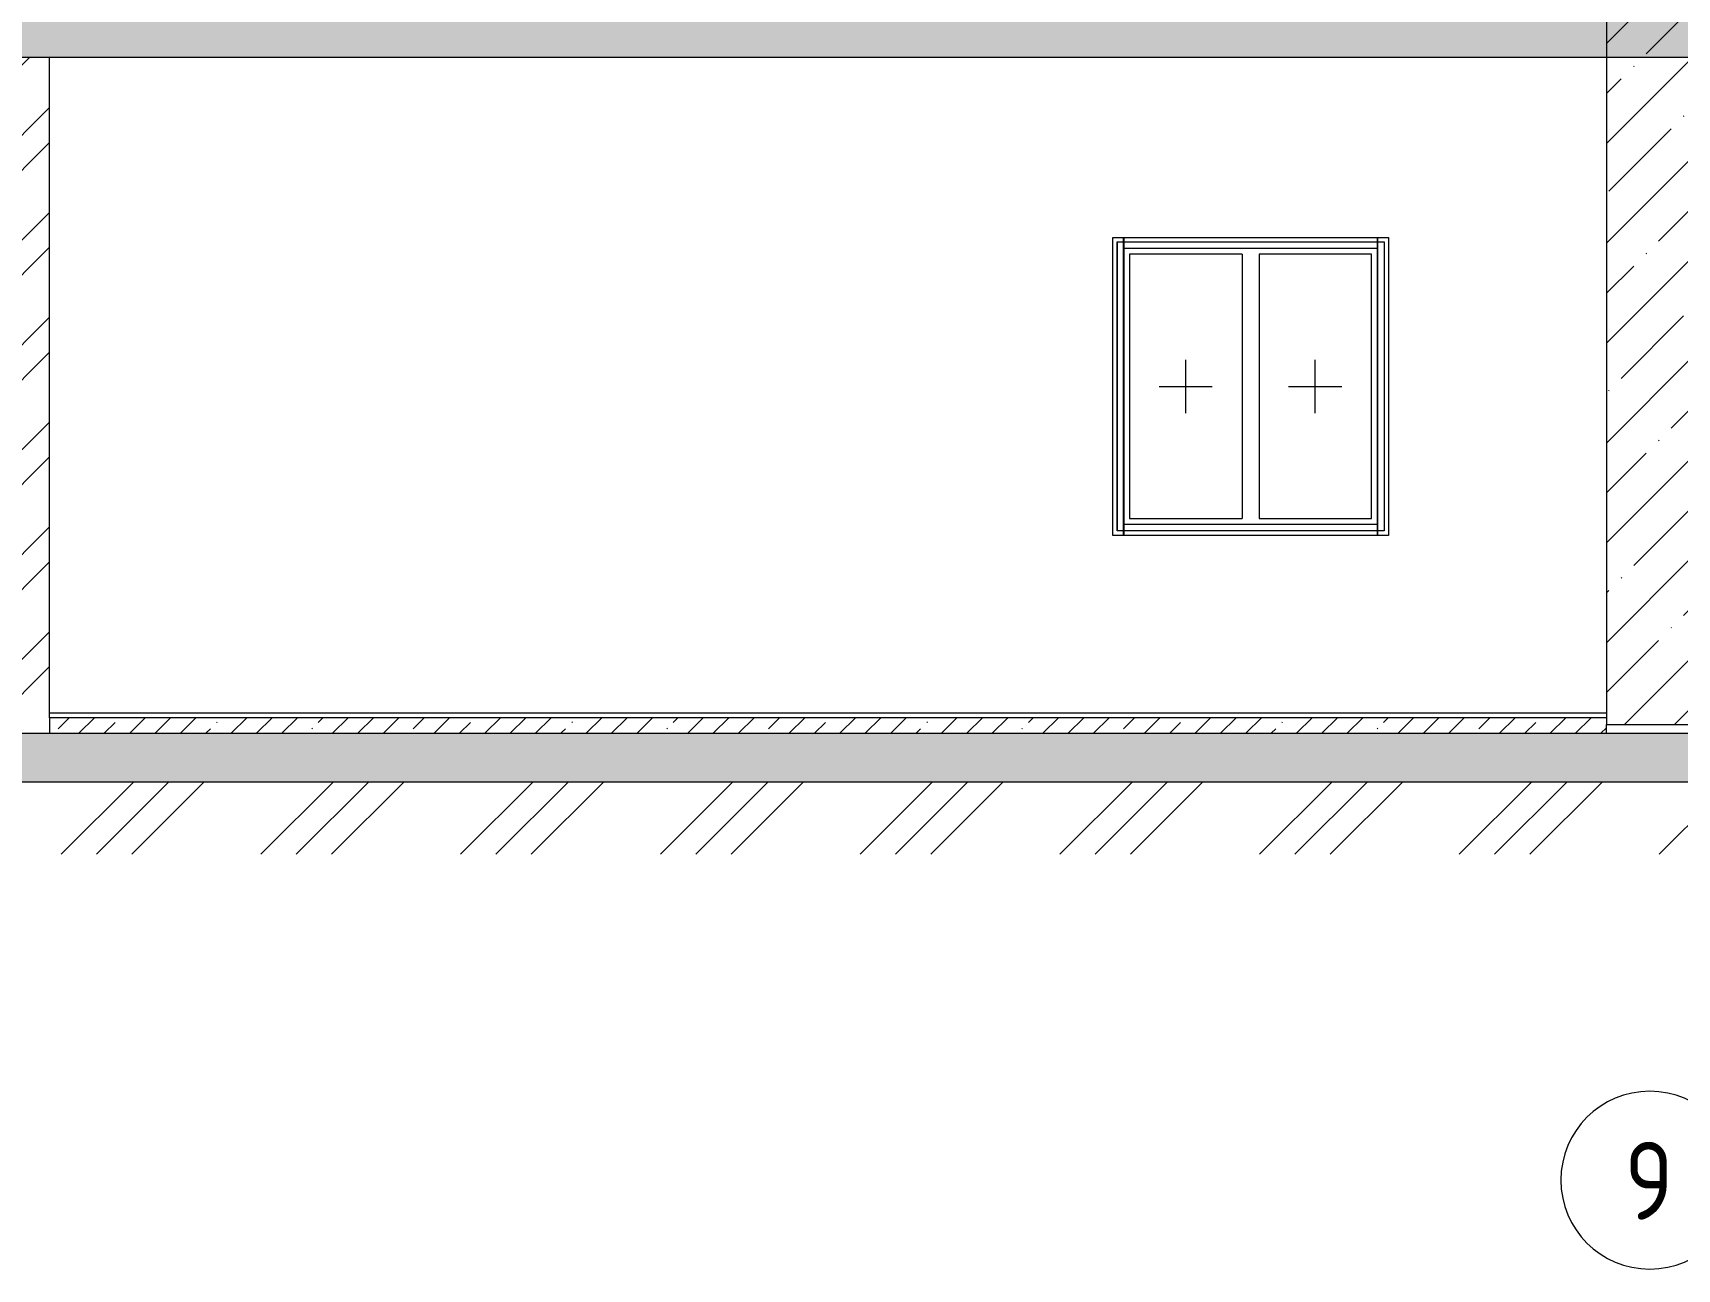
# Model space of a CAD drawing. Header units: millimetres. Extents: x -515342 to 330399, y -224905 to 507333.
# Drawn here: x 157331 to 164723, y 82231 to 87791 of the extents above; entities that cross this region are included whole.
import ezdxf

# ---------------------------------------------------------------- set-up
doc = ezdxf.new("R2010")
doc.units = ezdxf.units.MM
doc.linetypes.add('ASVP_Штриховая_ш2 п1', pattern=[3, 2, -1])
doc.layers.get('0').update_dxf_attribs({"lineweight": 0})
for name, color, linetype, lineweight in [('Витраж', 7, 'Continuous', 0), ('Линии', 7, 'Continuous', 0), ('Окна', 7, 'Continuous', 0), ('Окна открывание', 7, 'Continuous', 0), ('Оси', 7, 'Continuous', 0), ('Перекрытие', 7, 'Continuous', 0), ('Стены внутренние', 7, 'Continuous', 0), ('Стены несущие', 7, 'Continuous', 0), ('Стены перегородки', 7, 'Continuous', 0), ('Узлы', 7, 'Continuous', 0)]:
    doc.layers.add(name, color=color, linetype=linetype, lineweight=lineweight)
doc.styles.add('GOST Common', font='', dxfattribs={"width": 0.9, "height": 350})
doc.styles.get('GOST Common').set_extended_font_data('GOST Common')
pattern_1 = [(45, (136801.12, 95610.5), (-224.5064, 224.5064), []), (45, (137025.63, 95610.5), (-224.5064, 224.5064), [396.875, -79.375, 3.353, -76.022])]

# ---------------------------------------------------------------- blocks, each defined once
blk = doc.blocks.new('Окно_ПВХ_2Створки - АР_Окно_ОП_1200_h_х1300_2ст-V97-О_АР_П_Разрез 1-1')
at = {"layer": 'Окна открывание'}
h = blk.add_hatch(dxfattribs=at)
h.set_pattern_fill('FP_5', color=256, style=0, pattern_type=2)
h.set_pattern_definition([(236.31, (49717.4, 8823.7), (-1777.996, -3556.002), [641.07, -5769.6]), (236.31, (49752.95, 8717), (-1777.996, -3556.002), [384.64, -6026.03]), (236.31, (49539.6, 8717), (-1777.996, -3556.002), [384.64, -6026.03])])
h.paths.add_polyline_path([(74110.9, -2424), (74616.9, -2424), (74616.9, -1236), (74110.9, -1236)])
at = {"layer": 'Окна', "color": 253, "true_color": 0xaaaaaa}
for p, q in [((74054.9, -1180), (74083.9, -1180)), ((74054.9, -1180), (74054.9, -2480)), ((74054.9, -2480), (74054.9, -1180)), ((74054.9, -1180), (74083.9, -1180)), ((74084.9, -1180), (75224.9, -1180)), ((74084.9, -1180), (75224.9, -1180)), ((75225.9, -1180), (75254.9, -1180)), ((75225.9, -1180), (75254.9, -1180)), ((75254.9, -1180), (75254.9, -2480)), ((75254.9, -1180), (75254.9, -2480)), ((74616.9, -1236), (74110.9, -1236)), ((74110.9, -1236), (74110.9, -2424)), ((74616.9, -1236), (74616.9, -2424)), ((74692.9, -1236), (74692.9, -2424)), ((75198.9, -1236), (74692.9, -1236)), ((75198.9, -2424), (75198.9, -1236)), ((74110.9, -2424), (74616.9, -2424)), ((74692.9, -2424), (75198.9, -2424)), ((74083.9, -2480), (74054.9, -2480)), ((74083.9, -2480), (74054.9, -2480)), ((75224.9, -2480), (74084.9, -2480)), ((75224.9, -2480), (74084.9, -2480)), ((75254.9, -2480), (75225.9, -2480)), ((75254.9, -2480), (75225.9, -2480))]:
    blk.add_line(p, q, dxfattribs=at)
at = {"layer": 'Окна открывание', "linetype": 'ASVP_Штриховая_ш2 п1'}
for p, q in [((74363.9, -1950), (74363.9, -1710)), ((74945.9, -1950), (74945.9, -1710)), ((74243.9, -1830), (74483.9, -1830)), ((74825.9, -1830), (75065.9, -1830))]:
    blk.add_line(p, q, dxfattribs=at)
blk = doc.blocks.new('Прямоугольный импост - АР_Откос_Металлический_50х330 Серый Правый-10167311-О_АР_П_Разрез 1-1')
at = {"layer": 'Витраж'}
for p, q in [((45486.4, -1210), (45486.4, -1209)), ((45486.4, -1209), (46626.4, -1209)), ((46626.4, -1210), (45486.4, -1210)), ((46626.4, -1209), (46626.4, -1210))]:
    blk.add_line(p, q, dxfattribs=at)
blk = doc.blocks.new('Прямоугольный импост - АР_Откос_Металлический_50х370 Серый Левый-10167312-О_АР_П_Разрез 1-1')
at = {"layer": 'Витраж'}
for p, q in [((45486.4, -2451), (45486.4, -2450)), ((45486.4, -2450), (46626.4, -2450)), ((46626.4, -2451), (45486.4, -2451)), ((46626.4, -2450), (46626.4, -2451))]:
    blk.add_line(p, q, dxfattribs=at)
blk = doc.blocks.new('Прямоугольный импост - АР_Откос_Металлический_50х330 Серый Правый-10167068-О_АР_П_Разрез 1-1')
at = {"layer": 'Витраж'}
for p, q in [((46626.4, -2500), (46626.4, -1160)), ((46627.4, -1160), (46627.4, -2500))]:
    blk.add_line(p, q, dxfattribs=at)
blk = doc.blocks.new('Прямоугольный импост - АР_Откос_Металлический_50х370 Серый Левый-10167069-О_АР_П_Разрез 1-1')
at = {"layer": 'Витраж'}
for p, q in [((45485.4, -2500), (45485.4, -1160)), ((45486.4, -1160), (45486.4, -2500))]:
    blk.add_line(p, q, dxfattribs=at)
blk = doc.blocks.new('СД_Люблино_Фасады_rvt-1-О_АР_П_Разрез 1-1')
at = {"layer": 'Стены внутренние'}
for p, q in [((74034.9, -1160), (75274.9, -1160)), ((74034.9, -2500), (74034.9, -1160)), ((75274.9, -1160), (75274.9, -2500)), ((75274.9, -2500), (74034.9, -2500))]:
    blk.add_line(p, q, dxfattribs=at)
at = {"layer": 'Витраж', "lineweight": 9}
for name in ['Прямоугольный импост - АР_Откос_Металлический_50х370 Серый Левый-10167069-О_АР_П_Разрез 1-1', 'Прямоугольный импост - АР_Откос_Металлический_50х330 Серый Правый-10167068-О_АР_П_Разрез 1-1', 'Прямоугольный импост - АР_Откос_Металлический_50х330 Серый Правый-10167311-О_АР_П_Разрез 1-1', 'Прямоугольный импост - АР_Откос_Металлический_50х370 Серый Левый-10167312-О_АР_П_Разрез 1-1']:
    blk.add_blockref(name, (28598.5, 0), dxfattribs=at)
at = {"layer": 'Окна', "lineweight": 9}
blk.add_blockref('Окно_ПВХ_2Створки - АР_Окно_ОП_1200_h_х1300_2ст-V97-О_АР_П_Разрез 1-1', (0, 0), dxfattribs=at)
blk = doc.blocks.new('Ось сетки - Круг_Ø8 мм-6577-О_АР_П_Разрез 1-1')
at = {"layer": 'Оси'}
for start, end in [(360, 180), (180, 360)]:
    blk.add_arc((0, -5400), 400, start, end, dxfattribs=at)

msp = doc.modelspace()

# ---------------------------------------------------------------- hatches: boundary and pattern name
at = {"layer": 'Перекрытие'}
h = msp.add_hatch(dxfattribs=at)
h.set_pattern_fill('FP_1', color=256, style=0, pattern_type=2)
h.set_pattern_definition(pattern_1)
h.paths.add_polyline_path([(88345.5296, 87681.3929), (189585.5296, 87681.3929), (189585.5296, 87901.3929), (88345.5296, 87901.3929)])
h = msp.add_hatch(dxfattribs=at)
h.set_pattern_fill('FP_19', color=256, style=0, pattern_type=2)
h.set_pattern_definition([(45, (136801.12, 95610.5), (-114.04925, 114.04925), []), (45, (136915.17, 95610.5), (-114.04925, 114.04925), [201.613, -40.323, 3.353, -36.97])])
h.paths.add_polyline_path([(164040.475, 84641.3929), (164405.5296, 84641.3929), (164405.5296, 84711.3929), (157405.5296, 84711.3929), (157405.5296, 84641.3929), (162382.9423, 84641.3929)])
h = msp.add_hatch(dxfattribs=at)
h.set_pattern_fill('FP_1', color=256, style=0, pattern_type=2)
h.set_pattern_definition(pattern_1)
h.paths.add_polyline_path([(188903.4654, 84421.3929), (189585.5296, 84421.3929), (189585.5296, 84641.3929), (88345.5296, 84641.3929), (88345.5296, 84421.3929), (185588.4, 84421.3929)])
at = {"layer": 'Стены внутренние'}
h = msp.add_hatch(dxfattribs=at)
h.set_pattern_fill('FP_1', color=256, style=0, pattern_type=2)
h.set_pattern_definition(pattern_1)
h.paths.add_polyline_path([(164454.8581, 84681.3929), (164795.5296, 84681.3929), (164795.5296, 101317.7385), (164405.5296, 101317.7385), (164405.5296, 84681.3929)])
h = msp.add_hatch(dxfattribs=at)
h.set_pattern_fill('FP_18', color=256, style=0, pattern_type=2)
h.set_pattern_definition([(45, (136801.12, 95610.5), (-235.7317, 235.7317), []), (45, (136958.28, 95610.5), (-235.7317, 235.7317), [])])
h.paths.add_polyline_path([(157405.5296, 84641.3929), (157405.5296, 87681.3929), (157155.5296, 87681.3929), (157155.5296, 84641.3929)])
at = {"layer": 'Узлы'}
h = msp.add_hatch(dxfattribs=at)
h.set_pattern_fill('FP_24', color=256, style=0, pattern_type=2)
h.set_pattern_definition([(45, (136801.1, 95610.5), (-449.013, 449.013), []), (45, (136959.9, 95610.5), (0, 898.0256), []), (45, (136642.4, 95610.5), (0, 898.0256), [])])
h.paths.add_polyline_path([(140835.0172, 84096.9743), (192218.5308, 84096.9743), (192218.5308, 86651.3929), (191985.5296, 86651.3929), (191985.5296, 84951.3929), (190085.5296, 84951.3929), (190085.5296, 84421.3929), (87850.5296, 84421.3929), (87850.5296, 87031.3929), (87745.5296, 87031.3929), (87745.5296, 88231.3929), (86136.4383, 88231.3929), (86136.4383, 84096.9743), (139177.4845, 84096.9743)])

# ---------------------------------------------------------------- linework, layer by layer
at = {"layer": 'Линии'}
msp.add_line((190085.5296, 84421.3929), (87850.5296, 84421.3929), dxfattribs=at)
at = {"layer": 'Перекрытие'}
for p, q in [((143805.5296, 87681.3929), (189585.5296, 87681.3929)), ((164405.5296, 84731.3929), (157405.5296, 84731.3929)), ((157405.5296, 84711.3929), (157405.5296, 84641.3929)), ((164405.5296, 84711.3929), (157405.5296, 84711.3929)), ((164405.5296, 84641.3929), (164405.5296, 84681.3929)), ((88345.5296, 84641.3929), (189585.5296, 84641.3929))]:
    msp.add_line(p, q, dxfattribs=at)
at = {"layer": 'Стены несущие'}
for p, q in [((164405.5296, 101317.7385), (164405.5296, 84681.3929)), ((164405.5296, 84681.3929), (164795.5296, 84681.3929))]:
    msp.add_line(p, q, dxfattribs=at)
at = {"layer": 'Стены перегородки'}
msp.add_line((157405.5296, 84711.3929), (157405.5296, 87681.3929), dxfattribs=at)

# ---------------------------------------------------------------- block references
msp.add_blockref('СД_Люблино_Фасады_rvt-1-О_АР_П_Разрез 1-1', (88150.5296, 88031.3929))
at = {"layer": 'Оси'}
msp.add_blockref('Ось сетки - Круг_Ø8 мм-6577-О_АР_П_Разрез 1-1', (164600.5296, 88031.3929), dxfattribs=at)

# ---------------------------------------------------------------- texts
at = {"layer": 'Оси', "insert": (164486.7489, 82803.9262), "char_height": 350, "width": 274.177125, "attachment_point": 1, "style": 'GOST Common'}
msp.add_mtext('\\fGOST Common|b0|i0|c204|p34|;\\W.9;9', dxfattribs=at)

doc.saveas('drawing.dxf')
